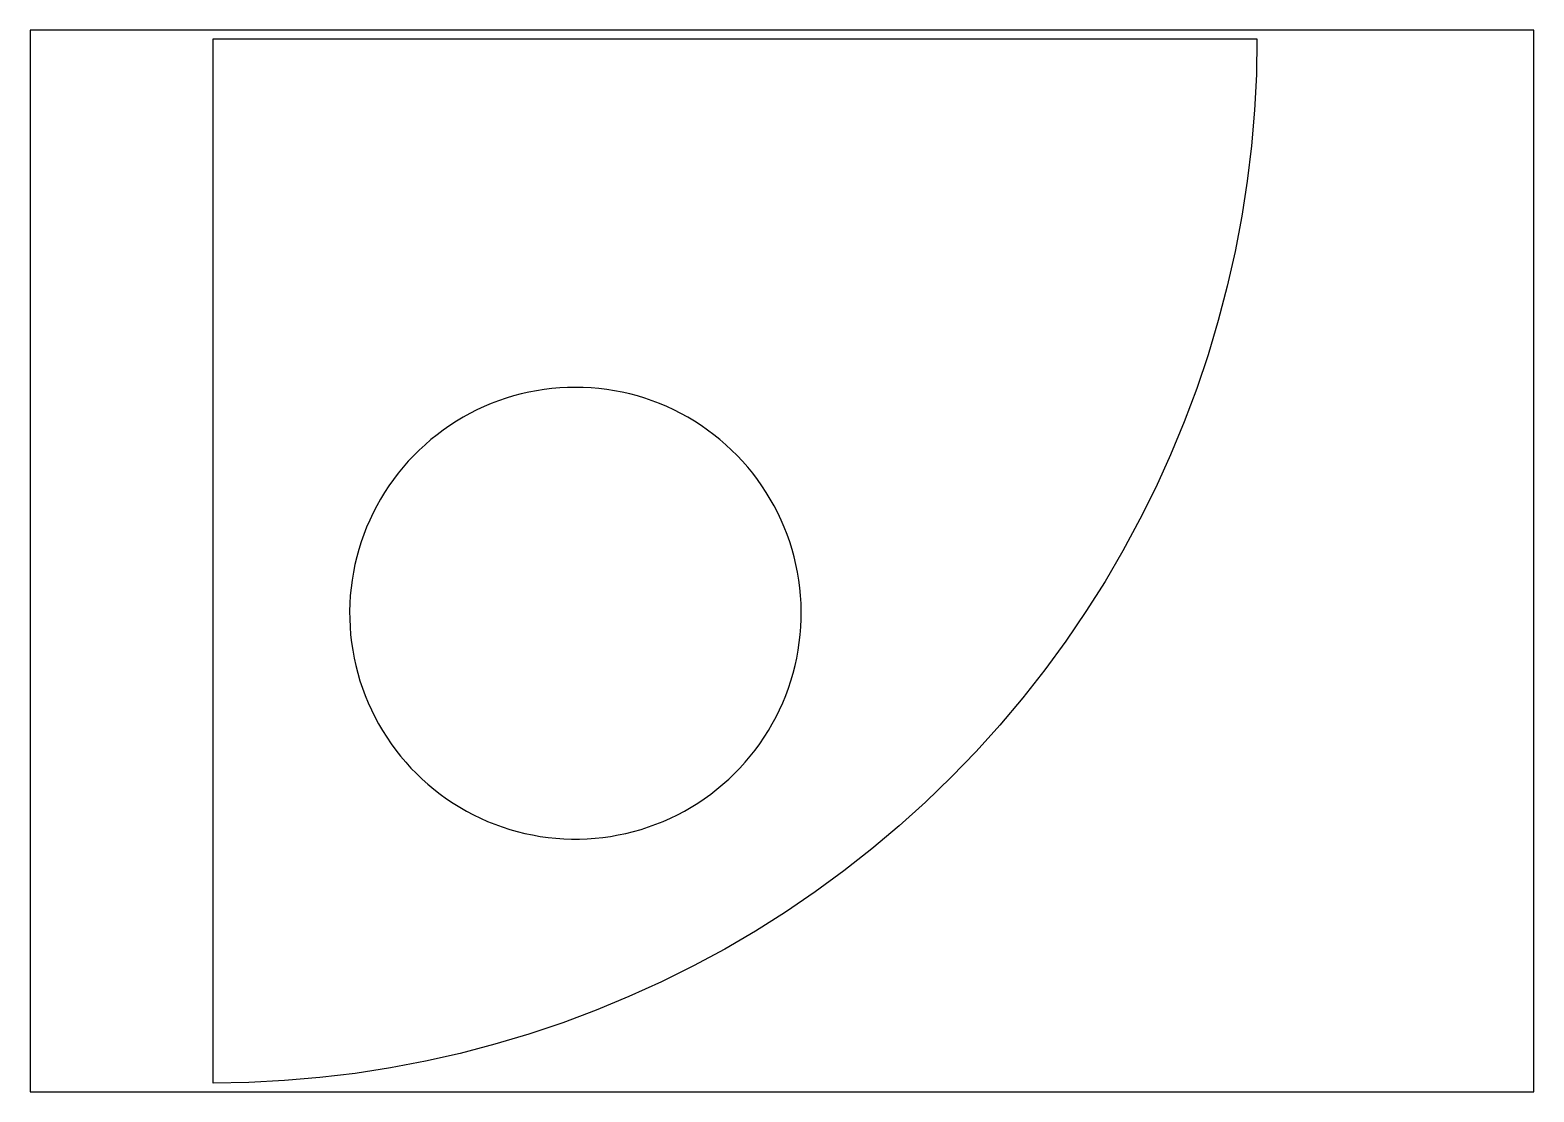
# Model space of a CAD drawing. Header units: millimetres. Extents: x 36022 to 36872, y -9310 to -8710.
import ezdxf

# ---------------------------------------------------------------- set-up
doc = ezdxf.new("R2010")
doc.units = ezdxf.units.MM
doc.header["$MEASUREMENT"] = 0
doc.layers.add('90X60', color=6, linetype='Continuous', true_color=0xff00ff)
doc.layers.add('CORTE', color=172, linetype='Continuous', true_color=0x0000bf)

msp = doc.modelspace()

# ---------------------------------------------------------------- linework, layer by layer
at = {"layer": '90X60'}
for p, q in [((36871.84, -8710.16), (36021.84, -8710.16)), ((36021.84, -8710.16), (36021.84, -9310.16)), ((36871.84, -9310.16), (36871.84, -8710.16)), ((36021.84, -9310.16), (36871.84, -9310.16))]:
    msp.add_line(p, q, dxfattribs=at)
at = {"layer": 'CORTE'}
for p, q in [((36125.3, -9305.15), (36125.3, -8715.15)), ((36125.3, -8715.15), (36715.3, -8715.15)), ((36715.3, -8715.15), (36714.96, -8735.29)), ((36714.96, -8735.29), (36713.93, -8755.41)), ((36713.93, -8755.41), (36712.21, -8775.49)), ((36712.21, -8775.49), (36709.81, -8795.49)), ((36709.81, -8795.49), (36706.72, -8815.4)), ((36706.72, -8815.4), (36702.96, -8835.19)), ((36702.96, -8835.19), (36698.53, -8854.84)), ((36698.53, -8854.84), (36693.42, -8874.33)), ((36693.42, -8874.33), (36687.66, -8893.63)), ((36687.66, -8893.63), (36681.24, -8912.73)), ((36299.38, -8915.78), (36295.09, -8916.92)), ((36303.69, -8914.79), (36299.38, -8915.78)), ((36308.04, -8913.95), (36303.69, -8914.79)), ((36312.42, -8913.26), (36308.04, -8913.95)), ((36316.82, -8912.72), (36312.42, -8913.26)), ((36321.23, -8912.34), (36316.82, -8912.72)), ((36325.66, -8912.11), (36321.23, -8912.34)), ((36330.09, -8912.03), (36325.66, -8912.11)), ((36334.52, -8912.11), (36330.09, -8912.03)), ((36338.94, -8912.34), (36334.52, -8912.11)), ((36343.35, -8912.72), (36338.94, -8912.34)), ((36347.75, -8913.26), (36343.35, -8912.72)), ((36352.13, -8913.95), (36347.75, -8913.26)), ((36356.48, -8914.79), (36352.13, -8913.95)), ((36360.8, -8915.78), (36356.48, -8914.79)), ((36365.08, -8916.92), (36360.8, -8915.78)), ((36681.24, -8912.73), (36674.17, -8931.6)), ((36274.42, -8924.81), (36270.47, -8926.81)), ((36278.44, -8922.94), (36274.42, -8924.81)), ((36282.52, -8921.22), (36278.44, -8922.94)), ((36286.66, -8919.64), (36282.52, -8921.22)), ((36290.86, -8918.21), (36286.66, -8919.64)), ((36295.09, -8916.92), (36290.86, -8918.21)), ((36369.32, -8918.21), (36365.08, -8916.92)), ((36373.51, -8919.64), (36369.32, -8918.21)), ((36377.65, -8921.22), (36373.51, -8919.64)), ((36381.73, -8922.94), (36377.65, -8921.22)), ((36385.75, -8924.81), (36381.73, -8922.94)), ((36389.7, -8926.81), (36385.75, -8924.81)), ((36262.78, -8931.22), (36259.06, -8933.62)), ((36266.59, -8928.94), (36262.78, -8931.22)), ((36270.47, -8926.81), (36266.59, -8928.94)), ((36393.58, -8928.94), (36389.7, -8926.81)), ((36397.39, -8931.22), (36393.58, -8928.94)), ((36401.11, -8933.62), (36397.39, -8931.22)), ((36674.17, -8931.6), (36666.46, -8950.21)), ((36248.42, -8941.57), (36245.07, -8944.47)), ((36251.87, -8938.8), (36248.42, -8941.57)), ((36255.42, -8936.15), (36251.87, -8938.8)), ((36259.06, -8933.62), (36255.42, -8936.15)), ((36404.75, -8936.15), (36401.11, -8933.62)), ((36408.3, -8938.8), (36404.75, -8936.15)), ((36411.75, -8941.57), (36408.3, -8938.8)), ((36415.11, -8944.47), (36411.75, -8941.57)), ((36241.81, -8947.48), (36238.67, -8950.6)), ((36245.07, -8944.47), (36241.81, -8947.48)), ((36418.36, -8947.48), (36415.11, -8944.47)), ((36421.51, -8950.6), (36418.36, -8947.48)), ((36666.46, -8950.21), (36658.12, -8968.55)), ((36232.71, -8957.15), (36229.9, -8960.58)), ((36235.63, -8953.82), (36232.71, -8957.15)), ((36238.67, -8950.6), (36235.63, -8953.82)), ((36424.54, -8953.82), (36421.51, -8950.6)), ((36427.47, -8957.15), (36424.54, -8953.82)), ((36430.27, -8960.58), (36427.47, -8957.15)), ((36227.22, -8964.11), (36224.66, -8967.72)), ((36229.9, -8960.58), (36227.22, -8964.11)), ((36432.95, -8964.11), (36430.27, -8960.58)), ((36435.51, -8967.72), (36432.95, -8964.11)), ((36219.92, -8975.21), (36217.75, -8979.07)), ((36222.22, -8971.42), (36219.92, -8975.21)), ((36224.66, -8967.72), (36222.22, -8971.42)), ((36437.95, -8971.42), (36435.51, -8967.72)), ((36440.25, -8975.21), (36437.95, -8971.42)), ((36442.42, -8979.07), (36440.25, -8975.21)), ((36658.12, -8968.55), (36649.15, -8986.59)), ((36215.71, -8983.01), (36213.82, -8987.01)), ((36217.75, -8979.07), (36215.71, -8983.01)), ((36444.46, -8983.01), (36442.42, -8979.07)), ((36446.36, -8987.01), (36444.46, -8983.01)), ((36212.06, -8991.08), (36210.44, -8995.2)), ((36213.82, -8987.01), (36212.06, -8991.08)), ((36448.11, -8991.08), (36446.36, -8987.01)), ((36449.73, -8995.2), (36448.11, -8991.08)), ((36649.15, -8986.59), (36639.58, -9004.32)), ((36208.97, -8999.38), (36207.65, -9003.61)), ((36210.44, -8995.2), (36208.97, -8999.38)), ((36451.2, -8999.38), (36449.73, -8995.2)), ((36452.52, -9003.61), (36451.2, -8999.38)), ((36206.47, -9007.88), (36205.44, -9012.19)), ((36207.65, -9003.61), (36206.47, -9007.88)), ((36453.7, -9007.88), (36452.52, -9003.61)), ((36454.73, -9012.19), (36453.7, -9007.88)), ((36639.58, -9004.32), (36629.41, -9021.71)), ((36204.56, -9016.53), (36203.84, -9020.9)), ((36205.44, -9012.19), (36204.56, -9016.53)), ((36455.61, -9016.53), (36454.73, -9012.19)), ((36456.34, -9020.9), (36455.61, -9016.53)), ((36203.26, -9025.3), (36202.84, -9029.71)), ((36203.84, -9020.9), (36203.26, -9025.3)), ((36456.91, -9025.3), (36456.34, -9020.9)), ((36457.33, -9029.71), (36456.91, -9025.3)), ((36629.41, -9021.71), (36618.65, -9038.74)), ((36202.57, -9034.13), (36202.45, -9038.56)), ((36202.84, -9029.71), (36202.57, -9034.13)), ((36457.6, -9034.13), (36457.33, -9029.71)), ((36457.72, -9038.56), (36457.6, -9034.13)), ((36202.45, -9038.56), (36202.49, -9042.99)), ((36202.49, -9042.99), (36202.68, -9047.41)), ((36457.49, -9047.41), (36457.68, -9042.99)), ((36457.68, -9042.99), (36457.72, -9038.56)), ((36618.65, -9038.74), (36607.31, -9055.39)), ((36202.68, -9047.41), (36203.03, -9051.83)), ((36203.03, -9051.83), (36203.53, -9056.23)), ((36456.64, -9056.23), (36457.14, -9051.83)), ((36457.14, -9051.83), (36457.49, -9047.41)), ((36203.53, -9056.23), (36204.18, -9060.62)), ((36204.18, -9060.62), (36204.98, -9064.97)), ((36455.19, -9064.97), (36455.99, -9060.62)), ((36455.99, -9060.62), (36456.64, -9056.23)), ((36607.31, -9055.39), (36595.42, -9071.65)), ((36204.98, -9064.97), (36205.94, -9069.3)), ((36205.94, -9069.3), (36207.04, -9073.59)), ((36453.13, -9073.59), (36454.24, -9069.3)), ((36454.24, -9069.3), (36455.19, -9064.97)), ((36207.04, -9073.59), (36208.29, -9077.84)), ((36208.29, -9077.84), (36209.69, -9082.05)), ((36450.48, -9082.05), (36451.88, -9077.84)), ((36451.88, -9077.84), (36453.13, -9073.59)), ((36595.42, -9071.65), (36582.97, -9087.49)), ((36209.69, -9082.05), (36211.23, -9086.2)), ((36211.23, -9086.2), (36212.92, -9090.3)), ((36447.25, -9090.3), (36448.94, -9086.2)), ((36448.94, -9086.2), (36450.48, -9082.05)), ((36212.92, -9090.3), (36214.75, -9094.33)), ((36214.75, -9094.33), (36216.72, -9098.3)), ((36443.46, -9098.3), (36445.42, -9094.33)), ((36445.42, -9094.33), (36447.25, -9090.3)), ((36582.97, -9087.49), (36569.99, -9102.9)), ((36216.72, -9098.3), (36218.82, -9102.2)), ((36218.82, -9102.2), (36221.06, -9106.02)), ((36439.12, -9106.02), (36441.35, -9102.2)), ((36441.35, -9102.2), (36443.46, -9098.3)), ((36569.99, -9102.9), (36556.5, -9117.86)), ((36221.06, -9106.02), (36223.42, -9109.77)), ((36223.42, -9109.77), (36225.92, -9113.43)), ((36434.25, -9113.43), (36436.75, -9109.77)), ((36436.75, -9109.77), (36439.12, -9106.02)), ((36225.92, -9113.43), (36228.54, -9117)), ((36228.54, -9117), (36231.29, -9120.48)), ((36231.29, -9120.48), (36234.15, -9123.86)), ((36426.02, -9123.86), (36428.88, -9120.48)), ((36428.88, -9120.48), (36431.63, -9117)), ((36431.63, -9117), (36434.25, -9113.43)), ((36556.5, -9117.86), (36542.5, -9132.34)), ((36234.15, -9123.86), (36237.13, -9127.14)), ((36237.13, -9127.14), (36240.23, -9130.31)), ((36419.95, -9130.31), (36423.04, -9127.14)), ((36423.04, -9127.14), (36426.02, -9123.86)), ((36240.23, -9130.31), (36243.43, -9133.37)), ((36243.43, -9133.37), (36246.73, -9136.32)), ((36246.73, -9136.32), (36250.14, -9139.16)), ((36410.04, -9139.16), (36413.44, -9136.32)), ((36413.44, -9136.32), (36416.75, -9133.37)), ((36416.75, -9133.37), (36419.95, -9130.31)), ((36542.5, -9132.34), (36528.01, -9146.34)), ((36250.14, -9139.16), (36253.64, -9141.87)), ((36253.64, -9141.87), (36257.23, -9144.47)), ((36257.23, -9144.47), (36260.91, -9146.93)), ((36399.26, -9146.93), (36402.94, -9144.47)), ((36402.94, -9144.47), (36406.54, -9141.87)), ((36406.54, -9141.87), (36410.04, -9139.16)), ((36260.91, -9146.93), (36264.68, -9149.27)), ((36264.68, -9149.27), (36268.52, -9151.47)), ((36268.52, -9151.47), (36272.44, -9153.54)), ((36272.44, -9153.54), (36276.42, -9155.47)), ((36383.75, -9155.47), (36387.74, -9153.54)), ((36387.74, -9153.54), (36391.65, -9151.47)), ((36391.65, -9151.47), (36395.5, -9149.27)), ((36395.5, -9149.27), (36399.26, -9146.93)), ((36528.01, -9146.34), (36513.05, -9159.84)), ((36276.42, -9155.47), (36280.48, -9157.27)), ((36280.48, -9157.27), (36284.59, -9158.92)), ((36284.59, -9158.92), (36288.75, -9160.42)), ((36288.75, -9160.42), (36292.97, -9161.79)), ((36292.97, -9161.79), (36297.23, -9163)), ((36362.94, -9163), (36367.2, -9161.79)), ((36367.2, -9161.79), (36371.42, -9160.42)), ((36371.42, -9160.42), (36375.59, -9158.92)), ((36375.59, -9158.92), (36379.7, -9157.27)), ((36379.7, -9157.27), (36383.75, -9155.47)), ((36513.05, -9159.84), (36497.64, -9172.82)), ((36297.23, -9163), (36301.53, -9164.07)), ((36301.53, -9164.07), (36305.86, -9164.98)), ((36305.86, -9164.98), (36310.23, -9165.75)), ((36310.23, -9165.75), (36314.62, -9166.36)), ((36314.62, -9166.36), (36319.02, -9166.82)), ((36319.02, -9166.82), (36323.44, -9167.13)), ((36323.44, -9167.13), (36327.87, -9167.28)), ((36327.87, -9167.28), (36332.3, -9167.28)), ((36332.3, -9167.28), (36336.73, -9167.13)), ((36336.73, -9167.13), (36341.15, -9166.82)), ((36341.15, -9166.82), (36345.56, -9166.36)), ((36345.56, -9166.36), (36349.94, -9165.75)), ((36349.94, -9165.75), (36354.31, -9164.98)), ((36354.31, -9164.98), (36358.64, -9164.07)), ((36358.64, -9164.07), (36362.94, -9163)), ((36497.64, -9172.82), (36481.8, -9185.27)), ((36481.8, -9185.27), (36465.54, -9197.16)), ((36465.54, -9197.16), (36448.89, -9208.5)), ((36448.89, -9208.5), (36431.86, -9219.26)), ((36431.86, -9219.26), (36414.47, -9229.43)), ((36414.47, -9229.43), (36396.74, -9239)), ((36396.74, -9239), (36378.7, -9247.97)), ((36378.7, -9247.97), (36360.36, -9256.31)), ((36360.36, -9256.31), (36341.75, -9264.02)), ((36341.75, -9264.02), (36322.88, -9271.09)), ((36322.88, -9271.09), (36303.79, -9277.51)), ((36303.79, -9277.51), (36284.48, -9283.27)), ((36264.99, -9288.38), (36245.34, -9292.81)), ((36284.48, -9283.27), (36264.99, -9288.38)), ((36225.55, -9296.57), (36205.64, -9299.66)), ((36245.34, -9292.81), (36225.55, -9296.57)), ((36145.45, -9304.81), (36125.3, -9305.15)), ((36165.57, -9303.78), (36145.45, -9304.81)), ((36185.64, -9302.06), (36165.57, -9303.78)), ((36205.64, -9299.66), (36185.64, -9302.06))]:
    msp.add_line(p, q, dxfattribs=at)

doc.saveas('drawing.dxf')
